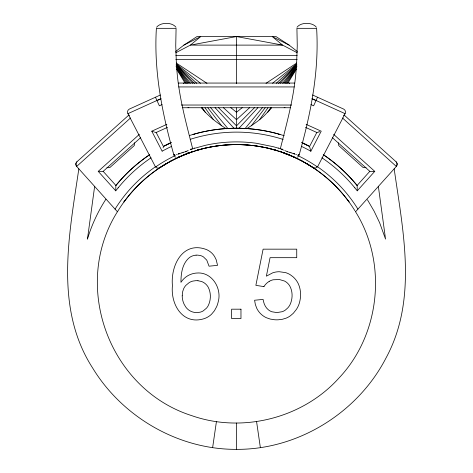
<?xml version="1.0" encoding="UTF-8"?>
<svg xmlns="http://www.w3.org/2000/svg" width="473" height="473" viewBox="0 0 473 473"><rect width="100%" height="100%" fill="white"/><g stroke="black" fill="none" stroke-linecap="round" stroke-linejoin="round"><path stroke-width="0.71" d="M182.223 295.791L182.631 291.811L183.536 288.997A13.605 13.605 0 0 1 185.865 285.379L189.129 282.641A13.203 13.203 0 0 1 192.907 281.074L195.71 280.684A17.217 17.217 0 0 1 197.956 280.731M354.845 187.828L357.239 190.838L357.162 185.641M296.63 63.14L297.257 45.763L296.92 28.333L316.614 28.333C319.287 71.311 310.749 113.875 299.119 155.02L299.113 154.984M173.887 154.984L173.893 155.055C162.257 113.898 153.713 71.322 156.386 28.333L176.08 28.333L175.743 45.763L176.37 63.14M296.21 68.892C294.33 96.013 287.046 122.3 280.383 148.534M78.831 168.849C69.17 234.809 53.975 308.006 92.678 368.071C122.625 417.257 178.711 449.711 236.5 449.35C298.173 449.776 357.789 412.71 385.974 358.061C417.848 299.444 403.043 231.256 394.169 168.849M94.635 186.421L87.44 239.137C91.667 225.042 97.911 211.549 105.917 199.198M134.657 142.775L134.249 145.601L109.789 167.602L106.933 167.714M212.637 447.6L216.427 421.603M163.392 146.725L163.114 147.883M115.844 185.623L115.761 190.838L118.155 187.828M124.482 200.812L124.216 201.539L125.717 199.606A140.221 139.582 48 0 1 163.877 165.142M162.198 151.088L165.077 149.628A151.685 151.088 -24.4 0 1 171.173 146.559M296.997 27.263C301.07 21.977 312.275 22.065 316.443 27.263M156.557 27.263C160.725 22.065 171.93 21.977 176.003 27.263M317.525 97.225L313.634 105.81L310.95 104.592M298.942 156.125A141.811 141.256 24.4 0 1 317.43 166.951L315.396 168.128L313.091 167.643A138.595 138.021 24.4 0 0 293.987 157.101L294.123 156.799M301.786 142.586A154.99 154.405 24.4 0 1 309.59 146.459L316.821 132.487L305.487 127.349M301.827 146.559A151.685 151.088 24.4 0 1 307.923 149.628L310.844 151.224L321.214 131.187L306.132 124.346M317.791 166.39L345.16 113.52L345.509 111.841L344.971 110.227L343.735 109.121L312.594 94.99M170.511 161.317L161.47 166.632A141.149 140.002 48 0 0 118.167 210.591C70.637 284.084 108.364 389.202 191.802 415.661C242.643 433.534 302.897 418.12 338.952 378.057C380.458 334.222 387.547 262.864 355.513 211.697M287.803 83.295L296.193 69.43M246.604 128.78C255.586 122.844 265.306 116.73 270.97 107.336M286.632 83.343L296.269 68.579M259.529 119.693L267.996 107.743M285.361 83.248L296.37 67.716M251.305 125.842L265.17 107.761M283.96 83.266L296.932 66.35M244.961 128.715L262.349 107.678M282.558 83.23L296.66 66.173M267.753 112.255L271.626 107.814M343.629 115.589L344.001 115.176M323.225 154.63A156.983 156.297 -48 0 1 357.091 185.475L369.815 171.332L332.519 137.779M357.239 190.838L374.764 171.362L333.66 134.385M355.572 211.756L396.386 166.384L397.166 163.871L396.126 161.813L344.125 115.034M238.995 128.272L257.933 107.649M280.365 83.23L296.813 65.321M254.634 107.513L236.5 125.842L218.366 107.513M278.467 83.431L296.601 65.108M298.487 156.297L297.316 157.231M249.549 107.726L236.5 119.693L223.451 107.726M276.197 83.289L296.861 64.34M170.753 161.068L170.126 161.524A139.186 139.186 0 0 1 188.224 153.317L187.533 153.489A3.293 3.228 -2.5 0 1 186.12 153.684M128.875 115.034L76.874 161.813L75.834 163.835L76.614 166.384L117.428 211.756M130.53 117.972L76.656 166.437A3.287 3.287 0 0 1 76.904 161.79M115.761 190.838L98.236 171.362L139.34 134.385M140.481 137.779L103.167 171.35L115.909 185.475A156.983 156.297 48 0 1 149.775 154.63M197.927 149.734L196.768 150.373A137.247 134.911 0 0 1 276.267 150.367L275.097 149.758M289.186 83.479L289.689 83.059M242.223 107.655L236.5 112.255L230.777 107.655M272.543 83.272L296.577 63.95M175.678 51.51L183.867 45.112L197.022 36.557L275.978 36.557L289.139 45.112L297.322 51.51M192.399 148.8L191.955 149.06M266.015 83.325L296.76 63.01M159.75 167.744L159.939 167.625A138.595 138.021 -24.4 0 1 179.013 157.101L187.604 153.477M164.06 165.012L164.444 164.781M164.634 164.663L165.018 164.433M165.213 164.32L165.597 164.09M165.786 163.977L166.177 163.753M166.366 163.64L166.951 163.297M192.269 151.851L202.905 148.688A137.832 135.485 0 0 1 256.354 146.003M192.328 151.821L186.64 153.489M167.513 127.349L156.167 132.493L163.416 146.47L168.441 143.898M175.785 52.745L190.388 45.112L200.777 36.557L183.867 45.112M192.239 151.868L191.896 152.016M165.999 145.11L166.348 144.933M167.046 144.584L167.395 144.413M166.738 163.41L165.875 163.693M167.779 144.218L171.102 142.633M168.79 143.727L169.139 143.561M169.837 143.224L170.889 142.734M178.51 157.231L178.753 157.119M178.699 157.142L179.137 156.941M160.406 94.99L129.295 109.103L128.029 110.227L127.491 111.799L127.84 113.52L155.209 166.39M127.911 113.662L160.802 98.745M156.989 100.566L161.015 98.739M162.05 104.592L159.366 105.81L155.475 97.225M162.156 151.224L151.786 131.187L166.868 124.346M179.101 156.959L179.397 156.823M179.521 156.77L179.9 156.604A13.167 0.438 -21.6 0 1 181.662 155.818M179.858 156.622L180.686 156.256M181.863 155.747L182.596 155.44M182.507 155.475L182.85 155.333M183.092 155.227L184.44 154.677M190.962 149.509L190.4 149.74M184.423 154.689L184.896 154.494M184.872 154.505L185.44 154.281M188.242 150.585L187.828 150.751M185.534 154.245L186.001 154.062M187.527 150.869L186.971 151.082M186.403 153.902L186.9 153.713M186.711 151.183L185.735 151.555M187.32 153.554L186.563 153.69M187.781 153.382L187.539 153.489A137.253 135.024 0 0 1 285.503 153.477A3.293 3.24 0 0 0 286.88 153.701M187.899 153.341L188.201 153.222M187.757 153.489L189.371 152.897M188.768 153.016L189.289 152.826M189.224 152.856L189.685 152.69M189.88 152.619L190.483 152.407M176.926 154.417L176.441 154.588M190.181 152.608L191.807 152.046A138.636 138.063 -24.4 0 0 159.939 167.625M192.221 148.948L205.258 145.341A141.297 138.997 0 0 1 256.26 143.254L273.016 146.63A145.672 143.301 0 0 1 280.3 148.788M319.647 131.719L319.092 131.896M178.617 153.843L179.06 153.701M183.122 152.454L182.815 152.554A6.261 0.396 -17.8 0 1 181.999 152.785M319.009 131.92L316.987 132.487M181.928 152.832L180.615 153.222M193.12 134.403L194.651 134.332M188.869 107.613L188.023 107.732M174.939 155.038L174.407 155.138M103.019 171.397L98.236 171.362M158.774 168.104C159.915 168.039 155.871 168.418 155.593 166.975A141.811 141.256 -24.4 0 1 174.058 156.125M289.139 45.112L272.223 36.557L282.612 45.112L236.5 36.557L190.388 45.112L282.612 45.112L297.215 52.745M278.349 134.332L279.886 134.403M286.36 153.489L284.929 153.37M286.88 153.69L286.484 153.69M374.764 171.362L374.108 171.392M374.06 171.397L369.981 171.397M186.439 153.695L186.126 153.69M175.82 55.4L297.18 55.4M175.82 59.35L297.18 59.35M178.333 83.059L294.667 83.059M178.77 86.937L294.236 86.937M181.336 105.03L291.664 105.03M182.371 107.732L290.629 107.732M284.977 107.732L284.172 107.619M366.067 167.714L363.211 167.602L338.751 145.601L338.343 142.775M286.354 153.684L285.923 153.613M197.956 280.731L201.415 281.465A12.263 12.263 0 0 1 204.963 283.422L205.489 283.865A13.475 13.475 0 0 1 206.949 285.379A13.108 13.108 0 0 1 208.161 287.123C211.171 292.817 211.047 300.107 208.132 305.812A13.847 13.847 0 0 1 206.435 308.207L203.254 310.879A11.843 11.843 0 0 1 200.203 312.168L197.495 312.576A13.77 13.77 0 0 1 189.407 310.495A13.516 13.516 0 0 1 185.794 307.054L184.145 304.287A19.789 19.789 0 0 1 182.211 295.791M285.497 153.494L280.394 151.65L293.987 157.101M298.593 155.138L298.061 155.038M285.396 153.477L284.988 153.293M263.958 286.626L255.869 285.349L263.106 249.165L296.737 249.165L296.737 257.679L270.065 257.679L266.382 276.167L272.69 272.838A20.298 20.298 0 0 1 279.301 271.727L285.621 272.631A19.369 19.369 0 0 1 290.286 274.76L292.828 276.64A23.201 23.201 0 0 1 295.152 278.964L295.85 279.809A21.078 21.078 0 0 1 298.617 284.462C301.124 290.487 301.135 297.416 299.196 303.595A24.933 24.933 0 0 1 296.364 309.454L293.337 313.256L290.434 315.775A20.522 20.522 0 0 1 286.035 318.187L282.334 319.293L278.29 319.795A31.224 31.224 0 0 1 274.559 319.748L270.26 319.074L266.4 317.738A19.884 19.884 0 0 1 261.427 314.468A20.741 20.741 0 0 1 260.008 313.073A19.748 19.748 0 0 1 256.727 308.236L255.337 304.458L254.592 300.249L263.106 299.397C263.686 303.223 265.146 307.166 268.226 309.685A12.227 12.227 0 0 0 271.863 311.766L276.894 312.594L282.269 311.689A13.35 13.35 0 0 0 285.538 309.939L287.809 307.876A15.284 15.284 0 0 0 290.05 304.63C292.752 298.871 292.888 291.646 289.783 286.011A13.469 13.469 0 0 0 287.507 283.156A12.73 12.73 0 0 0 284.569 281.063L279.442 279.543L273.234 279.774A13.327 13.327 0 0 0 269.172 281.394M156.013 132.487L154.352 132.032M307.154 163.693L306.262 163.41L307.214 163.977M256.36 145.997L266.943 147.937L280.59 151.774M314.291 168.116L313.504 167.874M292.385 153.222L291.072 152.832M289.878 152.454L290.186 152.554A6.261 0.396 17.8 0 0 291.001 152.785M293.94 153.701L294.383 153.843M153.571 131.784L151.827 131.204M296.559 154.588L296.074 154.417M284.805 153.329L284.776 153.317A139.186 139.186 0 0 1 302.903 161.541L302.247 161.068M284.332 153.057L284.799 153.222M285.698 153.559L285.379 153.441M287.265 151.555L284.758 150.585M285.68 153.554L286.508 153.873M286.679 153.938L287.2 154.139M283.552 150.118L282.038 149.509M287.182 154.133L287.566 154.281M287.56 154.281L288.282 154.565M288.24 154.553L288.577 154.689M288.666 154.724L289.174 154.925M289.299 154.978L290.239 155.369M290.321 155.404L291.137 155.747M292.314 156.256L293.603 156.823M293.585 156.817L294.543 157.255M312.198 98.745L345.089 113.662M311.985 98.739L316.011 100.566M302.111 142.734L303.163 143.224M301.898 142.633L304.21 143.727M303.512 143.39L303.861 143.561M304.115 143.686L306.321 144.768M304.559 143.898L305.954 144.584M306.303 144.762L309.59 146.459M306.652 144.933L307.001 145.11M281.045 149.06L280.601 148.8M302.489 161.317L311.53 166.632A141.149 140.002 -48 0 1 354.833 210.591L354.88 210.662M307.403 164.09L307.787 164.32M307.982 164.433L308.366 164.663M308.556 164.781L308.94 165.012M201.38 107.814C208.404 116.187 217.113 123.069 226.396 128.78M175.684 157.231L174.513 156.297M313.114 167.661L313.091 167.643A138.636 138.063 24.4 0 0 281.193 152.052M176.24 63.01L206.985 83.325M280.258 151.555L279.833 151.165M176.429 63.95L200.457 83.272M183.311 83.059L183.814 83.479M342.47 117.972L396.344 166.437A3.287 3.287 0 0 0 396.096 161.79M176.145 64.34L196.803 83.289M176.405 65.108L194.539 83.431M176.187 65.321L192.635 83.23M215.067 107.649L234.011 128.272M128.999 115.176L129.371 115.589M176.346 66.173L190.442 83.23M210.651 107.678L228.039 128.715M176.074 66.35L189.046 83.266M207.83 107.761L221.695 125.842M347.957 200.493L347.283 199.606A140.221 139.582 -48 0 0 309.123 165.142M348.175 200.794L348.619 201.392M348.867 201.693L349.056 201.989L348.518 200.812M176.63 67.716L187.645 83.248M205.004 107.743L213.471 119.693M176.731 68.579L186.368 83.343M202.036 107.336L205.247 112.255M367.432 199.742L374.09 211.141L379.482 222.422M176.807 69.43L185.197 83.295M178.877 156.799L179.013 157.101M379.665 222.842L385.56 239.137L378.365 186.421M310.844 151.224L309.596 146.683M192.617 148.534C185.954 122.3 178.67 96.013 176.79 68.892M256.573 421.603L260.363 447.6M236.5 36.557L236.5 83.668M236.5 107.903L236.5 128.78M236.5 423.057L236.5 449.332M316.916 166.348A144.377 143.266 -48 0 1 357.937 209.131M321.936 157.805A154.44 153.246 -48 0 1 354.839 187.834M323.473 154.801A157.675 156.504 -48 0 1 357.103 185.511M163.41 146.459A154.99 154.405 -24.4 0 1 171.214 142.586M115.063 209.131A144.377 143.266 48 0 1 156.084 166.348M118.161 187.834A154.44 153.246 48 0 1 151.064 157.805M115.897 185.511A157.675 156.504 48 0 1 149.527 154.801M263.94 286.614A15.526 15.526 0 0 1 269.178 281.405M196.088 255.154A13.025 13.025 0 0 0 189.626 257.413C182.265 263.313 180.946 273.489 180.946 282.322C183.506 278.325 187.462 275.245 192.026 273.902A20.333 20.333 0 0 1 196.809 273.039C211.975 271.626 222.221 288.565 218.118 302.182A26.405 26.405 0 0 1 216.652 306.664L214.423 310.779L211.579 314.167A19.683 19.683 0 0 1 208.144 316.809A20.286 20.286 0 0 1 204.218 318.648C182.956 325.459 170.463 304.695 172.432 285.662C170.457 265.152 183.051 240.39 206.819 249.703A17.678 17.678 0 0 1 214.576 256.502L216.173 259.707L217.556 265.341L209.042 266.193L206.766 260.138L203.414 256.869A11.08 11.08 0 0 0 200.168 255.485L197.749 255.142A14.361 14.361 0 0 0 196.088 255.16M187.544 152.986A4.842 2.714 -51.1 0 1 187.06 153.193M285.402 153.944A3.961 1.933 -22.7 0 1 285.101 153.69M189.584 135.485A153.329 150.94 0 0 1 284.226 135.733M190.211 139.334A149.941 147.499 0 0 1 283.15 139.44M193.114 134.391A153.53 151.135 0 0 1 279.886 134.391M177.795 154.269A15.656 1.248 -14.4 0 1 179.444 153.731M178.599 153.784A9.383 0.65 -14.7 0 1 180.237 153.27M184.251 152.01A7.527 0.715 -18 0 1 183.128 152.383M186.001 151.555A6.397 0.887 -17.7 0 1 184.807 151.993M194.308 147.907A16.709 0.952 -24 0 1 194.22 148.037M191.305 149.184A10.341 1.07 -14.9 0 1 190.211 149.634M190.548 149.166A7.284 0.869 -13.5 0 1 191.571 149.066M174.064 154.931A7.94 0.834 -18 0 1 174.827 154.464M174.632 154.908A7.728 0.875 -21 0 1 174.147 154.943M174.507 155.085A7.213 0.893 -25.8 0 1 174.165 155.114M175.312 155.41A14.019 2.288 -31 0 1 174.082 155.611M181.419 155.995A10.643 0.361 -21.7 0 1 183.063 155.304M291.338 155.818A13.167 0.438 21.6 0 1 293.1 156.587M289.937 155.304A10.643 0.361 21.7 0 1 291.581 155.995M293.556 153.731A15.656 1.248 14.4 0 1 295.205 154.269M292.763 153.27A9.383 0.65 14.7 0 1 294.401 153.784M289.872 152.383A7.527 0.715 18 0 1 288.749 152.01M288.193 151.993A6.397 0.887 17.7 0 1 286.999 151.555M278.78 148.037A16.709 0.952 24 0 1 278.692 147.907M282.789 149.634A10.341 1.07 14.9 0 1 281.695 149.184M281.429 149.066A7.284 0.869 13.5 0 1 282.452 149.166M298.173 154.464A7.94 0.834 18 0 1 298.936 154.931M298.853 154.943A7.728 0.875 21 0 1 298.368 154.908M298.835 155.114A7.213 0.893 25.8 0 1 298.493 155.085M298.918 155.611A14.019 2.288 31 0 1 297.688 155.41M124.204 201.563L123.944 201.989L124.269 201.539M240.97 309.188L231.604 309.188L231.604 318.554L240.97 318.554L240.97 309.188"/></g></svg>
